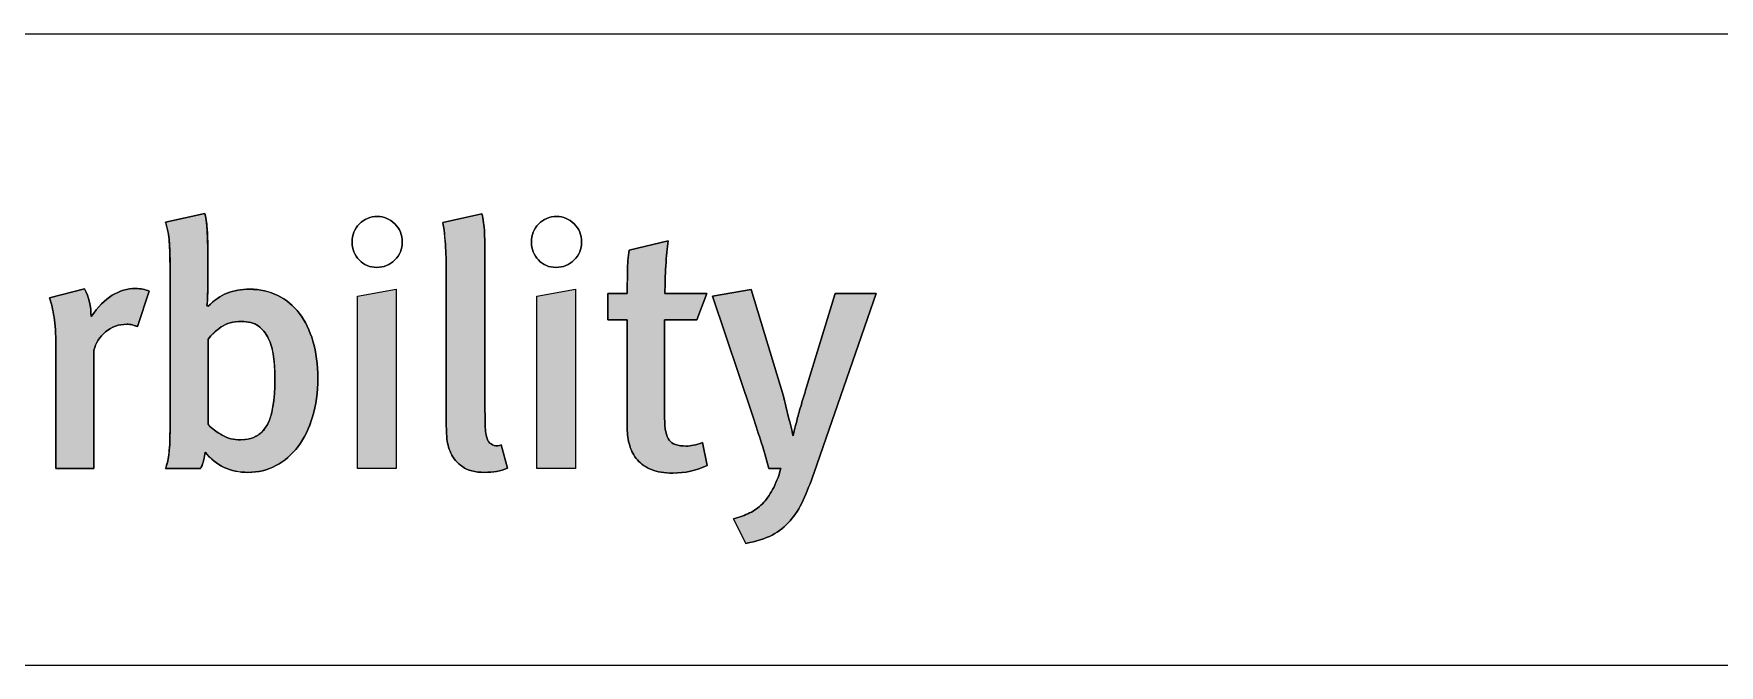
# Model space of a CAD drawing. Header units: inches. Extents: x 985 to 1826, y 0 to 594.
# Drawn here: x 1745.7 to 1786.05, y 68.03 to 83.14 of the extents above; entities that cross this region are included whole.
import ezdxf

# ---------------------------------------------------------------- set-up
doc = ezdxf.new("R2010")
doc.units = ezdxf.units.IN
doc.header["$MEASUREMENT"] = 0
for name, color, linetype in [('BG 0 -1', 7, 'Continuous'), ('BG _U+B808_U+C774_U+C5B4 1', 7, 'Continuous'), ('BG Default', 7, 'Continuous')]:
    doc.layers.add(name, color=color, linetype=linetype)

msp = doc.modelspace()

# ---------------------------------------------------------------- hatches: boundary and pattern name
at = {"layer": 'BG 0 -1', "linetype": 'ByBlock', "true_color": 0x005bac}
h = msp.add_hatch(color=154, dxfattribs=at)
edge = h.paths.add_edge_path()
edge.add_spline(control_points=[(1757.044, 72.746), (1756.878, 72.68), (1756.696, 72.647), (1756.497, 72.647), (1756.265, 72.647), (1756.087, 72.692), (1755.963, 72.784), (1755.839, 72.875), (1755.747, 72.982), (1755.689, 73.106), (1755.631, 73.231), (1755.598, 73.361), (1755.59, 73.496), (1755.582, 73.631), (1755.578, 73.743), (1755.578, 73.832), (1755.578, 73.832), (1755.578, 77.402), (1755.578, 77.402), (1755.578, 77.546), (1755.576, 77.674), (1755.573, 77.788), (1755.571, 77.901), (1755.565, 78.004), (1755.557, 78.098), (1755.549, 78.192), (1755.54, 78.282), (1755.532, 78.367), (1755.524, 78.453), (1755.511, 78.54), (1755.495, 78.629), (1755.495, 78.629), (1756.431, 78.836), (1756.431, 78.836), (1756.464, 78.708), (1756.485, 78.554), (1756.493, 78.372), (1756.501, 78.189), (1756.505, 77.96), (1756.505, 77.684), (1756.505, 77.684), (1756.505, 74.13), (1756.505, 74.13), (1756.505, 73.986), (1756.507, 73.872), (1756.51, 73.786), (1756.512, 73.7), (1756.518, 73.631), (1756.526, 73.579), (1756.535, 73.526), (1756.544, 73.485), (1756.555, 73.454), (1756.566, 73.424), (1756.58, 73.398), (1756.597, 73.376), (1756.624, 73.337), (1756.667, 73.31), (1756.725, 73.293), (1756.783, 73.276), (1756.839, 73.282), (1756.895, 73.31), (1756.895, 73.31), (1757.044, 72.746), (1757.044, 72.746)], knot_values=[0, 0, 0, 0, 1, 1, 1, 2, 2, 2, 3, 3, 3, 4, 4, 4, 5, 5, 5, 6, 6, 6, 7, 7, 7, 8, 8, 8, 9, 9, 9, 10, 10, 10, 11, 11, 11, 12, 12, 12, 13, 13, 13, 14, 14, 14, 15, 15, 15, 16, 16, 16, 17, 17, 17, 18, 18, 18, 19, 19, 19, 20, 20, 20, 21, 21, 21, 21], degree=3, periodic=0)
h = msp.add_hatch(color=154, dxfattribs=at)
edge = h.paths.add_edge_path()
edge.add_spline(control_points=[(1761.824, 72.813), (1761.559, 72.691), (1761.286, 72.63), (1761.004, 72.63), (1760.8, 72.63), (1760.628, 72.658), (1760.49, 72.713), (1760.352, 72.768), (1760.24, 72.846), (1760.155, 72.945), (1760.069, 73.044), (1760.007, 73.159), (1759.968, 73.289), (1759.93, 73.419), (1759.91, 73.558), (1759.91, 73.707), (1759.91, 73.707), (1759.91, 76.3), (1759.91, 76.3), (1759.91, 76.3), (1759.446, 76.3), (1759.446, 76.3), (1759.446, 76.3), (1759.446, 76.93), (1759.446, 76.93), (1759.446, 76.93), (1759.91, 76.93), (1759.91, 76.93), (1759.91, 77.107), (1759.912, 77.283), (1759.915, 77.46), (1759.917, 77.637), (1759.93, 77.805), (1759.952, 77.966), (1759.952, 77.966), (1760.888, 78.189), (1760.888, 78.189), (1760.866, 78.018), (1760.848, 77.818), (1760.834, 77.588), (1760.82, 77.359), (1760.813, 77.14), (1760.813, 76.93), (1760.813, 76.93), (1761.816, 76.93), (1761.816, 76.93), (1761.816, 76.93), (1761.576, 76.3), (1761.576, 76.3), (1761.576, 76.3), (1760.805, 76.3), (1760.805, 76.3), (1760.805, 76.3), (1760.805, 73.947), (1760.805, 73.947), (1760.805, 73.688), (1760.841, 73.511), (1760.913, 73.417), (1760.985, 73.323), (1761.12, 73.276), (1761.319, 73.276), (1761.429, 73.276), (1761.559, 73.304), (1761.708, 73.359), (1761.708, 73.359), (1761.824, 72.813), (1761.824, 72.813)], knot_values=[0, 0, 0, 0, 1, 1, 1, 2, 2, 2, 3, 3, 3, 4, 4, 4, 5, 5, 5, 6, 6, 6, 7, 7, 7, 8, 8, 8, 9, 9, 9, 10, 10, 10, 11, 11, 11, 12, 12, 12, 13, 13, 13, 14, 14, 14, 15, 15, 15, 16, 16, 16, 17, 17, 17, 18, 18, 18, 19, 19, 19, 20, 20, 20, 21, 21, 21, 22, 22, 22, 22], degree=3, periodic=0)
h = msp.add_hatch(color=154, dxfattribs=at)
edge = h.paths.add_edge_path()
edge.add_spline(control_points=[(1748.187, 76.135), (1748.143, 76.151), (1748.102, 76.165), (1748.063, 76.176), (1748.024, 76.187), (1747.98, 76.192), (1747.931, 76.192), (1747.738, 76.192), (1747.569, 76.132), (1747.425, 76.01), (1747.282, 75.889), (1747.188, 75.742), (1747.144, 75.571), (1747.144, 75.571), (1747.144, 72.738), (1747.144, 72.738), (1747.144, 72.738), (1746.232, 72.738), (1746.232, 72.738), (1746.232, 72.738), (1746.232, 75.695), (1746.232, 75.695), (1746.232, 75.961), (1746.219, 76.183), (1746.191, 76.362), (1746.163, 76.542), (1746.127, 76.695), (1746.083, 76.822), (1746.083, 76.822), (1746.92, 77.038), (1746.92, 77.038), (1747.025, 76.839), (1747.077, 76.618), (1747.077, 76.375), (1747.243, 76.607), (1747.412, 76.777), (1747.583, 76.884), (1747.754, 76.992), (1747.942, 77.046), (1748.146, 77.046), (1748.268, 77.046), (1748.375, 77.024), (1748.469, 76.98), (1748.469, 76.98), (1748.187, 76.135), (1748.187, 76.135)], knot_values=[0, 0, 0, 0, 1, 1, 1, 2, 2, 2, 3, 3, 3, 4, 4, 4, 5, 5, 5, 6, 6, 6, 7, 7, 7, 8, 8, 8, 9, 9, 9, 10, 10, 10, 11, 11, 11, 12, 12, 12, 13, 13, 13, 14, 14, 14, 15, 15, 15, 15], degree=3, periodic=0)
for points in [[(1753.457, 72.738), (1753.457, 76.864), (1754.376, 77.029), (1754.376, 72.738)], [(1757.748, 72.738), (1757.748, 76.864), (1758.668, 77.029), (1758.668, 72.738)]]:
    msp.add_hatch(color=154, dxfattribs=at).paths.add_polyline_path(points)
h = msp.add_hatch(color=154, dxfattribs=at)
edge = h.paths.add_edge_path()
edge.add_spline(control_points=[(1764.384, 72.647), (1764.296, 72.393), (1764.207, 72.17), (1764.119, 71.98), (1764.03, 71.789), (1763.927, 71.625), (1763.808, 71.487), (1763.689, 71.349), (1763.546, 71.236), (1763.378, 71.147), (1763.209, 71.059), (1763.001, 70.992), (1762.752, 70.948), (1762.752, 70.948), (1762.454, 71.536), (1762.454, 71.536), (1762.597, 71.575), (1762.726, 71.622), (1762.839, 71.677), (1762.952, 71.733), (1763.054, 71.806), (1763.145, 71.897), (1763.237, 71.988), (1763.318, 72.101), (1763.39, 72.236), (1763.462, 72.372), (1763.528, 72.539), (1763.589, 72.738), (1763.589, 72.738), (1763.299, 72.738), (1763.299, 72.738), (1763.238, 72.975), (1763.172, 73.205), (1763.1, 73.425), (1763.028, 73.646), (1762.962, 73.851), (1762.901, 74.039), (1762.901, 74.039), (1761.948, 76.864), (1761.948, 76.864), (1761.948, 76.864), (1762.876, 77.021), (1762.876, 77.021), (1762.876, 77.021), (1763.647, 74.469), (1763.647, 74.469), (1763.663, 74.409), (1763.682, 74.329), (1763.705, 74.229), (1763.705, 74.229), (1763.779, 73.931), (1763.779, 73.931), (1763.807, 73.832), (1763.829, 73.743), (1763.846, 73.666), (1763.862, 73.588), (1763.873, 73.541), (1763.879, 73.525), (1763.879, 73.53), (1763.888, 73.57), (1763.908, 73.645), (1763.927, 73.72), (1763.95, 73.811), (1763.978, 73.918), (1764.006, 74.026), (1764.039, 74.145), (1764.078, 74.275), (1764.116, 74.404), (1764.155, 74.533), (1764.194, 74.66), (1764.194, 74.66), (1764.89, 76.93), (1764.89, 76.93), (1764.89, 76.93), (1765.867, 76.93), (1765.867, 76.93), (1765.867, 76.93), (1764.384, 72.647), (1764.384, 72.647)], knot_values=[0, 0, 0, 0, 1, 1, 1, 2, 2, 2, 3, 3, 3, 4, 4, 4, 5, 5, 5, 6, 6, 6, 7, 7, 7, 8, 8, 8, 9, 9, 9, 10, 10, 10, 11, 11, 11, 12, 12, 12, 13, 13, 13, 14, 14, 14, 15, 15, 15, 16, 16, 16, 17, 17, 17, 18, 18, 18, 19, 19, 19, 20, 20, 20, 21, 21, 21, 22, 22, 22, 23, 23, 23, 24, 24, 24, 25, 25, 25, 26, 26, 26, 26], degree=3, periodic=0)
at = {"layer": 'BG Default', "linetype": 'ByBlock', "true_color": 0x4482f4}
h = msp.add_hatch(color=163, dxfattribs=at)
h.paths.add_polyline_path([(1748.966, 77.626), (1748.966, 73.674), (1748.964, 73.476), (1748.958, 73.314), (1748.949, 73.179), (1748.937, 73.065), (1748.923, 72.969), (1748.904, 72.887), (1748.883, 72.812), (1748.859, 72.738), (1749.695, 72.738), (1749.715, 72.775), (1749.732, 72.812), (1749.746, 72.85), (1749.758, 72.887), (1749.781, 72.984), (1749.811, 73.127), (1749.861, 73.069), (1749.913, 73.015), (1749.966, 72.964), (1750.021, 72.917), (1750.078, 72.874), (1750.137, 72.835), (1750.198, 72.799), (1750.261, 72.767), (1750.325, 72.739), (1750.392, 72.714), (1750.46, 72.694), (1750.531, 72.677), (1750.603, 72.664), (1750.677, 72.654), (1750.753, 72.649), (1750.831, 72.647), (1750.921, 72.649), (1751.009, 72.657), (1751.096, 72.669), (1751.181, 72.687), (1751.264, 72.71), (1751.345, 72.738), (1751.424, 72.77), (1751.502, 72.808), (1751.577, 72.851), (1751.65, 72.898), (1751.72, 72.949), (1751.787, 73.004), (1751.852, 73.064), (1751.915, 73.127), (1751.975, 73.196), (1752.032, 73.268), (1752.086, 73.344), (1752.137, 73.424), (1752.186, 73.508), (1752.231, 73.595), (1752.273, 73.686), (1752.311, 73.781), (1752.347, 73.879), (1752.38, 73.98), (1752.409, 74.085), (1752.434, 74.193), (1752.455, 74.304), (1752.473, 74.418), (1752.487, 74.534), (1752.496, 74.653), (1752.502, 74.775), (1752.504, 74.9), (1752.502, 75.021), (1752.497, 75.139), (1752.488, 75.253), (1752.475, 75.365), (1752.459, 75.474), (1752.439, 75.58), (1752.415, 75.683), (1752.388, 75.783), (1752.358, 75.879), (1752.324, 75.972), (1752.288, 76.061), (1752.248, 76.147), (1752.206, 76.229), (1752.16, 76.308), (1752.112, 76.382), (1752.061, 76.454), (1752.007, 76.521), (1751.949, 76.584), (1751.889, 76.644), (1751.827, 76.699), (1751.761, 76.75), (1751.693, 76.798), (1751.621, 76.841), (1751.547, 76.88), (1751.47, 76.915), (1751.392, 76.945), (1751.31, 76.971), (1751.227, 76.992), (1751.142, 77.008), (1751.054, 77.02), (1750.964, 77.027), (1750.872, 77.029), (1750.798, 77.028), (1750.726, 77.023), (1750.656, 77.016), (1750.588, 77.006), (1750.522, 76.992), (1750.457, 76.976), (1750.394, 76.957), (1750.333, 76.934), (1750.274, 76.908), (1750.215, 76.879), (1750.157, 76.846), (1750.099, 76.809), (1750.043, 76.768), (1749.987, 76.724), (1749.932, 76.675), (1749.878, 76.623), (1749.845, 76.632), (1749.849, 76.645), (1749.853, 76.669), (1749.861, 76.748), (1749.867, 76.868), (1749.869, 77.029), (1749.869, 78.007), (1749.866, 78.239), (1749.857, 78.438), (1749.849, 78.531), (1749.837, 78.63), (1749.822, 78.735), (1749.803, 78.844), (1748.859, 78.637), (1748.885, 78.546), (1748.908, 78.447), (1748.927, 78.341), (1748.942, 78.226), (1748.952, 78.1), (1748.96, 77.958)])
h.paths.add_polyline_path([(1749.878, 75.836), (1749.91, 75.875), (1749.944, 75.913), (1750.019, 75.988), (1750.101, 76.058), (1750.192, 76.126), (1750.242, 76.157), (1750.294, 76.184), (1750.349, 76.207), (1750.408, 76.226), (1750.47, 76.24), (1750.534, 76.251), (1750.602, 76.257), (1750.673, 76.259), (1750.734, 76.257), (1750.791, 76.252), (1750.846, 76.244), (1750.898, 76.232), (1750.947, 76.217), (1750.992, 76.198), (1751.035, 76.176), (1751.075, 76.151), (1751.112, 76.123), (1751.148, 76.092), (1751.181, 76.059), (1751.213, 76.024), (1751.242, 75.986), (1751.27, 75.945), (1751.296, 75.902), (1751.319, 75.857), (1751.341, 75.809), (1751.361, 75.76), (1751.379, 75.709), (1751.396, 75.655), (1751.411, 75.6), (1751.423, 75.543), (1751.434, 75.483), (1751.444, 75.422), (1751.458, 75.296), (1751.468, 75.165), (1751.475, 75.031), (1751.477, 74.892), (1751.474, 74.702), (1751.465, 74.526), (1751.449, 74.364), (1751.428, 74.217), (1751.415, 74.148), (1751.401, 74.083), (1751.385, 74.021), (1751.367, 73.963), (1751.348, 73.908), (1751.328, 73.857), (1751.306, 73.809), (1751.282, 73.765), (1751.257, 73.724), (1751.23, 73.685), (1751.201, 73.65), (1751.17, 73.617), (1751.137, 73.586), (1751.103, 73.558), (1751.066, 73.533), (1751.028, 73.51), (1750.988, 73.49), (1750.946, 73.473), (1750.903, 73.459), (1750.857, 73.447), (1750.81, 73.437), (1750.76, 73.431), (1750.709, 73.427), (1750.657, 73.425), (1750.595, 73.427), (1750.536, 73.432), (1750.478, 73.441), (1750.421, 73.453), (1750.367, 73.469), (1750.314, 73.488), (1750.263, 73.511), (1750.213, 73.537), (1750.119, 73.595), (1750.032, 73.656), (1749.951, 73.721), (1749.878, 73.79)], flags=16)
at = {"layer": 'BG Default', "linetype": 'ByBlock', "true_color": 0x266df2}
h = msp.add_hatch(color=150, dxfattribs=at)
h.paths.add_polyline_path([(1749.878, 76.623), (1749.845, 76.632), (1749.849, 76.645), (1749.853, 76.669), (1749.861, 76.748), (1749.867, 76.868), (1749.869, 77.029), (1749.869, 78.007), (1749.866, 78.239), (1749.857, 78.438), (1749.849, 78.531), (1749.837, 78.63), (1749.822, 78.735), (1749.803, 78.844), (1748.859, 78.637), (1748.885, 78.546), (1748.908, 78.447), (1748.927, 78.341), (1748.942, 78.226), (1748.952, 78.1), (1748.96, 77.958), (1748.965, 77.8), (1748.966, 77.626), (1748.966, 73.674), (1748.964, 73.476), (1748.958, 73.314), (1748.949, 73.179), (1748.937, 73.065), (1748.923, 72.969), (1748.904, 72.887), (1748.883, 72.812), (1748.859, 72.738), (1749.695, 72.738), (1749.715, 72.775), (1749.732, 72.812), (1749.746, 72.85), (1749.758, 72.887), (1749.781, 72.984), (1749.811, 73.127), (1749.861, 73.069), (1749.913, 73.015), (1749.966, 72.964), (1750.021, 72.917), (1750.078, 72.874), (1750.137, 72.835), (1750.198, 72.799), (1750.261, 72.767), (1750.325, 72.739), (1750.392, 72.714), (1750.46, 72.694), (1750.531, 72.677), (1750.603, 72.664), (1750.677, 72.654), (1750.753, 72.649), (1750.831, 72.647), (1750.921, 72.649), (1751.009, 72.657), (1751.096, 72.669), (1751.181, 72.687), (1751.264, 72.71), (1751.345, 72.738), (1751.424, 72.77), (1751.502, 72.808), (1751.577, 72.851), (1751.65, 72.898), (1751.72, 72.949), (1751.787, 73.004), (1751.852, 73.064), (1751.915, 73.127), (1751.975, 73.196), (1752.032, 73.268), (1752.086, 73.344), (1752.137, 73.424), (1752.186, 73.508), (1752.231, 73.595), (1752.273, 73.686), (1752.311, 73.781), (1752.347, 73.879), (1752.38, 73.98), (1752.409, 74.085), (1752.434, 74.193), (1752.455, 74.304), (1752.473, 74.418), (1752.487, 74.534), (1752.496, 74.653), (1752.502, 74.775), (1752.504, 74.9), (1752.502, 75.021), (1752.497, 75.139), (1752.488, 75.253), (1752.475, 75.365), (1752.459, 75.474), (1752.439, 75.58), (1752.415, 75.683), (1752.388, 75.783), (1752.358, 75.879), (1752.324, 75.972), (1752.288, 76.061), (1752.248, 76.147), (1752.206, 76.229), (1752.16, 76.308), (1752.112, 76.382), (1752.061, 76.454), (1752.007, 76.521), (1751.949, 76.584), (1751.889, 76.644), (1751.827, 76.699), (1751.761, 76.75), (1751.693, 76.798), (1751.621, 76.841), (1751.547, 76.88), (1751.47, 76.915), (1751.392, 76.945), (1751.31, 76.971), (1751.227, 76.992), (1751.142, 77.008), (1751.054, 77.02), (1750.964, 77.027), (1750.872, 77.029), (1750.798, 77.028), (1750.726, 77.023), (1750.656, 77.016), (1750.588, 77.006), (1750.522, 76.992), (1750.457, 76.976), (1750.394, 76.957), (1750.333, 76.934), (1750.274, 76.908), (1750.215, 76.879), (1750.157, 76.846), (1750.099, 76.809), (1750.043, 76.768), (1749.987, 76.724)])
h.paths.add_polyline_path([(1749.878, 75.836), (1749.91, 75.875), (1749.944, 75.913), (1750.019, 75.988), (1750.101, 76.058), (1750.192, 76.126), (1750.242, 76.157), (1750.294, 76.184), (1750.349, 76.207), (1750.408, 76.226), (1750.47, 76.24), (1750.534, 76.251), (1750.602, 76.257), (1750.673, 76.259), (1750.734, 76.257), (1750.791, 76.252), (1750.846, 76.244), (1750.898, 76.232), (1750.947, 76.217), (1750.992, 76.198), (1751.035, 76.176), (1751.075, 76.151), (1751.112, 76.123), (1751.148, 76.092), (1751.181, 76.059), (1751.213, 76.024), (1751.242, 75.986), (1751.27, 75.945), (1751.296, 75.902), (1751.319, 75.857), (1751.341, 75.809), (1751.361, 75.76), (1751.379, 75.709), (1751.396, 75.655), (1751.411, 75.6), (1751.423, 75.543), (1751.434, 75.483), (1751.444, 75.422), (1751.458, 75.296), (1751.468, 75.165), (1751.475, 75.031), (1751.477, 74.892), (1751.474, 74.702), (1751.465, 74.526), (1751.449, 74.364), (1751.428, 74.217), (1751.415, 74.148), (1751.401, 74.083), (1751.385, 74.021), (1751.367, 73.963), (1751.348, 73.908), (1751.328, 73.857), (1751.306, 73.809), (1751.282, 73.765), (1751.257, 73.724), (1751.23, 73.685), (1751.201, 73.65), (1751.17, 73.617), (1751.137, 73.586), (1751.103, 73.558), (1751.066, 73.533), (1751.028, 73.51), (1750.988, 73.49), (1750.946, 73.473), (1750.903, 73.459), (1750.857, 73.447), (1750.81, 73.437), (1750.76, 73.431), (1750.709, 73.427), (1750.657, 73.425), (1750.595, 73.427), (1750.536, 73.432), (1750.478, 73.441), (1750.421, 73.453), (1750.367, 73.469), (1750.314, 73.488), (1750.263, 73.511), (1750.213, 73.537), (1750.119, 73.595), (1750.032, 73.656), (1749.951, 73.721), (1749.878, 73.79)], flags=16)

# ---------------------------------------------------------------- linework, layer by layer
at = {"layer": 'BG 0 -1', "color": 7, "linetype": 'Continuous', "lineweight": 9}
for p, q in [((1651.752, 83.143), (1801.02, 83.143)), ((1651.752, 68.031), (1801.02, 68.031))]:
    msp.add_line(p, q, dxfattribs=at)
at = {"layer": 'BG 0 -1', "color": 7, "linetype": 'Continuous', "lineweight": 0}
for points in [[(1753.457, 72.738), (1753.457, 76.864), (1754.376, 77.029), (1754.376, 72.738)], [(1757.748, 72.738), (1757.748, 76.864), (1758.668, 77.029), (1758.668, 72.738)]]:
    msp.add_lwpolyline(points, close=True, dxfattribs=at)
for points, knots in [([(1754.525, 78.156), (1754.525, 77.99), (1754.466, 77.848), (1754.347, 77.729), (1754.228, 77.61), (1754.083, 77.551), (1753.913, 77.551), (1753.747, 77.551), (1753.607, 77.61), (1753.494, 77.729), (1753.381, 77.848), (1753.324, 77.99), (1753.324, 78.156), (1753.324, 78.327), (1753.382, 78.472), (1753.498, 78.591), (1753.614, 78.71), (1753.758, 78.769), (1753.929, 78.769), (1754.089, 78.769), (1754.228, 78.711), (1754.347, 78.595), (1754.466, 78.479), (1754.525, 78.333), (1754.525, 78.156)], [0, 0, 0, 0, 1, 1, 1, 2, 2, 2, 3, 3, 3, 4, 4, 4, 5, 5, 5, 6, 6, 6, 7, 7, 7, 8, 8, 8, 8]), ([(1757.044, 72.746), (1756.878, 72.68), (1756.696, 72.647), (1756.497, 72.647), (1756.265, 72.647), (1756.087, 72.692), (1755.963, 72.784), (1755.839, 72.875), (1755.747, 72.982), (1755.689, 73.106), (1755.631, 73.231), (1755.598, 73.361), (1755.59, 73.496), (1755.582, 73.631), (1755.578, 73.743), (1755.578, 73.832), (1755.578, 73.832), (1755.578, 77.402), (1755.578, 77.402), (1755.578, 77.546), (1755.576, 77.674), (1755.573, 77.788), (1755.571, 77.901), (1755.565, 78.004), (1755.557, 78.098), (1755.549, 78.192), (1755.54, 78.282), (1755.532, 78.367), (1755.524, 78.453), (1755.511, 78.54), (1755.495, 78.629), (1755.495, 78.629), (1756.431, 78.836), (1756.431, 78.836), (1756.464, 78.708), (1756.485, 78.554), (1756.493, 78.372), (1756.501, 78.189), (1756.505, 77.96), (1756.505, 77.684), (1756.505, 77.684), (1756.505, 74.13), (1756.505, 74.13), (1756.505, 73.986), (1756.507, 73.872), (1756.51, 73.786), (1756.512, 73.7), (1756.518, 73.631), (1756.526, 73.579), (1756.535, 73.526), (1756.544, 73.485), (1756.555, 73.454), (1756.566, 73.424), (1756.58, 73.398), (1756.597, 73.376), (1756.624, 73.337), (1756.667, 73.31), (1756.725, 73.293), (1756.783, 73.276), (1756.839, 73.282), (1756.895, 73.31), (1756.895, 73.31), (1757.044, 72.746), (1757.044, 72.746)], [0, 0, 0, 0, 1, 1, 1, 2, 2, 2, 3, 3, 3, 4, 4, 4, 5, 5, 5, 6, 6, 6, 7, 7, 7, 8, 8, 8, 9, 9, 9, 10, 10, 10, 11, 11, 11, 12, 12, 12, 13, 13, 13, 14, 14, 14, 15, 15, 15, 16, 16, 16, 17, 17, 17, 18, 18, 18, 19, 19, 19, 20, 20, 20, 21, 21, 21, 21]), ([(1758.817, 78.156), (1758.817, 77.99), (1758.758, 77.848), (1758.639, 77.729), (1758.52, 77.61), (1758.375, 77.551), (1758.204, 77.551), (1758.038, 77.551), (1757.899, 77.61), (1757.785, 77.729), (1757.672, 77.848), (1757.616, 77.99), (1757.616, 78.156), (1757.616, 78.327), (1757.674, 78.472), (1757.79, 78.591), (1757.906, 78.71), (1758.049, 78.769), (1758.221, 78.769), (1758.381, 78.769), (1758.52, 78.711), (1758.639, 78.595), (1758.758, 78.479), (1758.817, 78.333), (1758.817, 78.156)], [0, 0, 0, 0, 1, 1, 1, 2, 2, 2, 3, 3, 3, 4, 4, 4, 5, 5, 5, 6, 6, 6, 7, 7, 7, 8, 8, 8, 8]), ([(1761.824, 72.813), (1761.559, 72.691), (1761.286, 72.63), (1761.004, 72.63), (1760.8, 72.63), (1760.628, 72.658), (1760.49, 72.713), (1760.352, 72.768), (1760.24, 72.846), (1760.155, 72.945), (1760.069, 73.044), (1760.007, 73.159), (1759.968, 73.289), (1759.93, 73.419), (1759.91, 73.558), (1759.91, 73.707), (1759.91, 73.707), (1759.91, 76.3), (1759.91, 76.3), (1759.91, 76.3), (1759.446, 76.3), (1759.446, 76.3), (1759.446, 76.3), (1759.446, 76.93), (1759.446, 76.93), (1759.446, 76.93), (1759.91, 76.93), (1759.91, 76.93), (1759.91, 77.107), (1759.912, 77.283), (1759.915, 77.46), (1759.917, 77.637), (1759.93, 77.805), (1759.952, 77.966), (1759.952, 77.966), (1760.888, 78.189), (1760.888, 78.189), (1760.866, 78.018), (1760.848, 77.818), (1760.834, 77.588), (1760.82, 77.359), (1760.813, 77.14), (1760.813, 76.93), (1760.813, 76.93), (1761.816, 76.93), (1761.816, 76.93), (1761.816, 76.93), (1761.576, 76.3), (1761.576, 76.3), (1761.576, 76.3), (1760.805, 76.3), (1760.805, 76.3), (1760.805, 76.3), (1760.805, 73.947), (1760.805, 73.947), (1760.805, 73.688), (1760.841, 73.511), (1760.913, 73.417), (1760.985, 73.323), (1761.12, 73.276), (1761.319, 73.276), (1761.429, 73.276), (1761.559, 73.304), (1761.708, 73.359), (1761.708, 73.359), (1761.824, 72.813), (1761.824, 72.813)], [0, 0, 0, 0, 1, 1, 1, 2, 2, 2, 3, 3, 3, 4, 4, 4, 5, 5, 5, 6, 6, 6, 7, 7, 7, 8, 8, 8, 9, 9, 9, 10, 10, 10, 11, 11, 11, 12, 12, 12, 13, 13, 13, 14, 14, 14, 15, 15, 15, 16, 16, 16, 17, 17, 17, 18, 18, 18, 19, 19, 19, 20, 20, 20, 21, 21, 21, 22, 22, 22, 22]), ([(1748.187, 76.135), (1748.143, 76.151), (1748.102, 76.165), (1748.063, 76.176), (1748.024, 76.187), (1747.98, 76.192), (1747.931, 76.192), (1747.738, 76.192), (1747.569, 76.132), (1747.425, 76.01), (1747.282, 75.889), (1747.188, 75.742), (1747.144, 75.571), (1747.144, 75.571), (1747.144, 72.738), (1747.144, 72.738), (1747.144, 72.738), (1746.232, 72.738), (1746.232, 72.738), (1746.232, 72.738), (1746.232, 75.695), (1746.232, 75.695), (1746.232, 75.961), (1746.219, 76.183), (1746.191, 76.362), (1746.163, 76.542), (1746.127, 76.695), (1746.083, 76.822), (1746.083, 76.822), (1746.92, 77.038), (1746.92, 77.038), (1747.025, 76.839), (1747.077, 76.618), (1747.077, 76.375), (1747.243, 76.607), (1747.412, 76.777), (1747.583, 76.884), (1747.754, 76.992), (1747.942, 77.046), (1748.146, 77.046), (1748.268, 77.046), (1748.375, 77.024), (1748.469, 76.98), (1748.469, 76.98), (1748.187, 76.135), (1748.187, 76.135)], [0, 0, 0, 0, 1, 1, 1, 2, 2, 2, 3, 3, 3, 4, 4, 4, 5, 5, 5, 6, 6, 6, 7, 7, 7, 8, 8, 8, 9, 9, 9, 10, 10, 10, 11, 11, 11, 12, 12, 12, 13, 13, 13, 14, 14, 14, 15, 15, 15, 15]), ([(1764.384, 72.647), (1764.296, 72.393), (1764.207, 72.17), (1764.119, 71.98), (1764.03, 71.789), (1763.927, 71.625), (1763.808, 71.487), (1763.689, 71.349), (1763.546, 71.236), (1763.378, 71.147), (1763.209, 71.059), (1763.001, 70.992), (1762.752, 70.948), (1762.752, 70.948), (1762.454, 71.536), (1762.454, 71.536), (1762.597, 71.575), (1762.726, 71.622), (1762.839, 71.677), (1762.952, 71.733), (1763.054, 71.806), (1763.145, 71.897), (1763.237, 71.988), (1763.318, 72.101), (1763.39, 72.236), (1763.462, 72.372), (1763.528, 72.539), (1763.589, 72.738), (1763.589, 72.738), (1763.299, 72.738), (1763.299, 72.738), (1763.238, 72.975), (1763.172, 73.205), (1763.1, 73.425), (1763.028, 73.646), (1762.962, 73.851), (1762.901, 74.039), (1762.901, 74.039), (1761.948, 76.864), (1761.948, 76.864), (1761.948, 76.864), (1762.876, 77.021), (1762.876, 77.021), (1762.876, 77.021), (1763.647, 74.469), (1763.647, 74.469), (1763.663, 74.409), (1763.682, 74.329), (1763.705, 74.229), (1763.705, 74.229), (1763.779, 73.931), (1763.779, 73.931), (1763.807, 73.832), (1763.829, 73.743), (1763.846, 73.666), (1763.862, 73.588), (1763.873, 73.541), (1763.879, 73.525), (1763.879, 73.53), (1763.888, 73.57), (1763.908, 73.645), (1763.927, 73.72), (1763.95, 73.811), (1763.978, 73.918), (1764.006, 74.026), (1764.039, 74.145), (1764.078, 74.275), (1764.116, 74.404), (1764.155, 74.533), (1764.194, 74.66), (1764.194, 74.66), (1764.89, 76.93), (1764.89, 76.93), (1764.89, 76.93), (1765.867, 76.93), (1765.867, 76.93), (1765.867, 76.93), (1764.384, 72.647), (1764.384, 72.647)], [0, 0, 0, 0, 1, 1, 1, 2, 2, 2, 3, 3, 3, 4, 4, 4, 5, 5, 5, 6, 6, 6, 7, 7, 7, 8, 8, 8, 9, 9, 9, 10, 10, 10, 11, 11, 11, 12, 12, 12, 13, 13, 13, 14, 14, 14, 15, 15, 15, 16, 16, 16, 17, 17, 17, 18, 18, 18, 19, 19, 19, 20, 20, 20, 21, 21, 21, 22, 22, 22, 23, 23, 23, 24, 24, 24, 25, 25, 25, 26, 26, 26, 26])]:
    msp.add_open_spline(points, degree=3, knots=knots, dxfattribs=at)
at = {"layer": 'BG _U+B808_U+C774_U+C5B4 1', "color": 7, "linetype": 'Continuous', "lineweight": 25}
for p, q in [((1748.859, 78.637), (1749.803, 78.844)), ((1755.495, 78.629), (1756.431, 78.836)), ((1755.557, 78.098), (1755.532, 78.367)), ((1749.869, 78.007), (1749.869, 77.029)), ((1759.952, 77.966), (1760.888, 78.189)), ((1748.966, 73.674), (1748.966, 77.626)), ((1755.578, 77.402), (1755.573, 77.788)), ((1756.505, 77.684), (1756.505, 74.13)), ((1755.578, 73.832), (1755.578, 77.402)), ((1759.91, 76.93), (1759.915, 77.46)), ((1746.083, 76.822), (1746.92, 77.038)), ((1748.469, 76.98), (1748.187, 76.135)), ((1753.457, 76.864), (1754.376, 77.029)), ((1753.457, 72.738), (1753.457, 76.864)), ((1754.376, 77.029), (1754.376, 72.738)), ((1757.748, 76.864), (1758.668, 77.029)), ((1757.748, 72.738), (1757.748, 76.864)), ((1758.668, 77.029), (1758.668, 72.738)), ((1759.446, 76.3), (1759.446, 76.93)), ((1759.446, 76.93), (1759.91, 76.93)), ((1760.813, 76.93), (1761.816, 76.93)), ((1761.816, 76.93), (1761.576, 76.3)), ((1761.948, 76.864), (1762.876, 77.021)), ((1762.901, 74.039), (1761.948, 76.864)), ((1762.876, 77.021), (1763.647, 74.469)), ((1764.194, 74.66), (1764.89, 76.93)), ((1765.867, 76.93), (1764.384, 72.647)), ((1764.89, 76.93), (1765.867, 76.93)), ((1749.845, 76.632), (1749.878, 76.623)), ((1759.91, 76.3), (1759.446, 76.3)), ((1759.91, 73.707), (1759.91, 76.3)), ((1761.576, 76.3), (1760.805, 76.3)), ((1760.805, 76.3), (1760.805, 73.947)), ((1748.187, 76.135), (1748.063, 76.176)), ((1746.232, 72.738), (1746.232, 75.695)), ((1747.144, 75.571), (1747.144, 72.738)), ((1749.878, 75.836), (1749.878, 73.79)), ((1763.647, 74.469), (1763.705, 74.229)), ((1763.705, 74.229), (1763.779, 73.931)), ((1763.879, 73.525), (1763.908, 73.645)), ((1756.895, 73.31), (1757.044, 72.746)), ((1761.708, 73.359), (1761.824, 72.813)), ((1747.144, 72.738), (1746.232, 72.738)), ((1749.695, 72.738), (1748.859, 72.738)), ((1754.376, 72.738), (1753.457, 72.738)), ((1758.668, 72.738), (1757.748, 72.738)), ((1763.589, 72.738), (1763.299, 72.738)), ((1762.752, 70.948), (1762.454, 71.536))]:
    msp.add_line(p, q, dxfattribs=at)
for points in [[(1749.803, 78.844), (1749.831, 78.695), (1749.849, 78.559), (1749.857, 78.438)], [(1749.857, 78.438), (1749.865, 78.316), (1749.869, 78.173), (1749.869, 78.007)], [(1754.347, 78.595), (1754.466, 78.479), (1754.525, 78.333), (1754.525, 78.156)], [(1755.532, 78.367), (1755.524, 78.453), (1755.511, 78.54), (1755.495, 78.629)], [(1758.639, 78.595), (1758.758, 78.479), (1758.817, 78.333), (1758.817, 78.156)], [(1755.573, 77.788), (1755.571, 77.901), (1755.565, 78.004), (1755.557, 78.098)], [(1759.915, 77.46), (1759.917, 77.637), (1759.93, 77.805), (1759.952, 77.966)], [(1760.888, 78.189), (1760.866, 78.018), (1760.848, 77.818), (1760.834, 77.588)], [(1760.834, 77.588), (1760.82, 77.359), (1760.813, 77.14), (1760.813, 76.93)], [(1746.191, 76.362), (1746.163, 76.542), (1746.127, 76.695), (1746.083, 76.822)], [(1746.92, 77.038), (1747.025, 76.839), (1747.077, 76.618), (1747.077, 76.375)], [(1747.077, 76.375), (1747.243, 76.607), (1747.412, 76.777), (1747.583, 76.884)], [(1749.861, 76.748), (1749.856, 76.681), (1749.85, 76.643), (1749.845, 76.632)], [(1749.869, 77.029), (1749.869, 76.908), (1749.867, 76.814), (1749.861, 76.748)], [(1749.878, 76.623), (1750.021, 76.767), (1750.173, 76.87), (1750.333, 76.934)], [(1746.232, 75.695), (1746.232, 75.961), (1746.219, 76.183), (1746.191, 76.362)], [(1750.192, 76.126), (1750.065, 76.038), (1749.961, 75.941), (1749.878, 75.836)], [(1751.319, 75.857), (1751.258, 75.981), (1751.177, 76.079), (1751.075, 76.151)], [(1751.444, 75.422), (1751.421, 75.588), (1751.38, 75.733), (1751.319, 75.857)], [(1752.388, 75.783), (1752.465, 75.52), (1752.504, 75.226), (1752.504, 74.9)], [(1751.477, 74.892), (1751.477, 75.08), (1751.465, 75.256), (1751.444, 75.422)], [(1751.282, 73.765), (1751.412, 73.991), (1751.477, 74.367), (1751.477, 74.892)], [(1752.504, 74.9), (1752.504, 74.563), (1752.462, 74.257), (1752.38, 73.98)], [(1755.59, 73.496), (1755.582, 73.631), (1755.578, 73.743), (1755.578, 73.832)], [(1756.505, 74.13), (1756.505, 73.986), (1756.507, 73.872), (1756.51, 73.786)], [(1760.805, 73.947), (1760.805, 73.688), (1760.841, 73.511), (1760.913, 73.417)], [(1763.779, 73.931), (1763.807, 73.832), (1763.829, 73.743), (1763.846, 73.666)], [(1748.958, 73.314), (1748.964, 73.41), (1748.966, 73.53), (1748.966, 73.674)], [(1749.878, 73.79), (1749.972, 73.696), (1750.083, 73.612), (1750.213, 73.537)], [(1755.689, 73.106), (1755.631, 73.231), (1755.598, 73.361), (1755.59, 73.496)], [(1756.555, 73.454), (1756.566, 73.424), (1756.58, 73.398), (1756.597, 73.376)], [(1759.968, 73.289), (1759.93, 73.419), (1759.91, 73.558), (1759.91, 73.707)], [(1763.846, 73.666), (1763.862, 73.588), (1763.873, 73.541), (1763.879, 73.525)], [(1749.811, 73.127), (1749.789, 73.017), (1749.772, 72.937), (1749.758, 72.887)], [(1755.963, 72.784), (1755.839, 72.875), (1755.747, 72.982), (1755.689, 73.106)], [(1756.597, 73.376), (1756.624, 73.337), (1756.667, 73.31), (1756.725, 73.293)], [(1756.725, 73.293), (1756.783, 73.276), (1756.839, 73.282), (1756.895, 73.31)], [(1760.155, 72.945), (1760.069, 73.044), (1760.007, 73.159), (1759.968, 73.289)], [(1749.758, 72.887), (1749.744, 72.837), (1749.723, 72.788), (1749.695, 72.738)], [(1760.49, 72.713), (1760.352, 72.768), (1760.24, 72.846), (1760.155, 72.945)], [(1763.39, 72.236), (1763.462, 72.372), (1763.528, 72.539), (1763.589, 72.738)], [(1764.384, 72.647), (1764.296, 72.393), (1764.207, 72.17), (1764.119, 71.98)], [(1762.454, 71.536), (1762.597, 71.575), (1762.726, 71.622), (1762.839, 71.677)], [(1763.378, 71.147), (1763.209, 71.059), (1763.001, 70.992), (1762.752, 70.948)]]:
    msp.add_open_spline(points, degree=3, dxfattribs=at)
for points, knots in [([(1753.498, 78.591), (1753.614, 78.71), (1753.758, 78.769), (1753.929, 78.769), (1754.089, 78.769), (1754.228, 78.711), (1754.347, 78.595)], [5, 5, 5, 5, 6, 6, 6, 7, 7, 7, 7]), ([(1756.431, 78.836), (1756.464, 78.708), (1756.485, 78.554), (1756.493, 78.372), (1756.501, 78.189), (1756.505, 77.96), (1756.505, 77.684)], [11, 11, 11, 11, 12, 12, 12, 13, 13, 13, 13]), ([(1757.79, 78.591), (1757.906, 78.71), (1758.049, 78.769), (1758.221, 78.769), (1758.381, 78.769), (1758.52, 78.711), (1758.639, 78.595)], [5, 5, 5, 5, 6, 6, 6, 7, 7, 7, 7]), ([(1748.966, 77.626), (1748.966, 77.869), (1748.958, 78.069), (1748.942, 78.226), (1748.925, 78.384), (1748.897, 78.521), (1748.859, 78.637)], [13, 13, 13, 13, 14, 14, 14, 15, 15, 15, 15]), ([(1753.494, 77.729), (1753.381, 77.848), (1753.324, 77.99), (1753.324, 78.156), (1753.324, 78.327), (1753.382, 78.472), (1753.498, 78.591)], [3, 3, 3, 3, 4, 4, 4, 5, 5, 5, 5]), ([(1757.785, 77.729), (1757.672, 77.848), (1757.616, 77.99), (1757.616, 78.156), (1757.616, 78.327), (1757.674, 78.472), (1757.79, 78.591)], [3, 3, 3, 3, 4, 4, 4, 5, 5, 5, 5]), ([(1754.525, 78.156), (1754.525, 77.99), (1754.466, 77.848), (1754.347, 77.729), (1754.228, 77.61), (1754.083, 77.551), (1753.913, 77.551), (1753.747, 77.551), (1753.607, 77.61), (1753.494, 77.729)], [0, 0, 0, 0, 1, 1, 1, 2, 2, 2, 3, 3, 3, 3]), ([(1758.817, 78.156), (1758.817, 77.99), (1758.758, 77.848), (1758.639, 77.729), (1758.52, 77.61), (1758.375, 77.551), (1758.204, 77.551), (1758.038, 77.551), (1757.899, 77.61), (1757.785, 77.729)], [0, 0, 0, 0, 1, 1, 1, 2, 2, 2, 3, 3, 3, 3]), ([(1747.583, 76.884), (1747.754, 76.992), (1747.942, 77.046), (1748.146, 77.046), (1748.268, 77.046), (1748.375, 77.024), (1748.469, 76.98)], [12, 12, 12, 12, 13, 13, 13, 14, 14, 14, 14]), ([(1750.333, 76.934), (1750.494, 76.998), (1750.673, 77.029), (1750.872, 77.029), (1751.121, 77.029), (1751.346, 76.98), (1751.547, 76.88)], [23, 23, 23, 23, 24, 24, 24, 25, 25, 25, 25]), ([(1751.547, 76.88), (1751.749, 76.781), (1751.92, 76.639), (1752.061, 76.454), (1752.202, 76.269), (1752.311, 76.045), (1752.388, 75.783)], [25, 25, 25, 25, 26, 26, 26, 27, 27, 27, 27]), ([(1751.075, 76.151), (1750.973, 76.223), (1750.839, 76.259), (1750.673, 76.259), (1750.48, 76.259), (1750.32, 76.215), (1750.192, 76.126)], [3, 3, 3, 3, 4, 4, 4, 5, 5, 5, 5]), ([(1748.063, 76.176), (1748.024, 76.187), (1747.98, 76.192), (1747.931, 76.192), (1747.738, 76.192), (1747.569, 76.132), (1747.425, 76.01), (1747.282, 75.889), (1747.188, 75.742), (1747.144, 75.571)], [1, 1, 1, 1, 2, 2, 2, 3, 3, 3, 4, 4, 4, 4]), ([(1763.908, 73.645), (1763.927, 73.72), (1763.95, 73.811), (1763.978, 73.918), (1764.006, 74.026), (1764.039, 74.145), (1764.078, 74.275), (1764.116, 74.404), (1764.155, 74.533), (1764.194, 74.66)], [20, 20, 20, 20, 21, 21, 21, 22, 22, 22, 23, 23, 23, 23]), ([(1752.38, 73.98), (1752.297, 73.704), (1752.181, 73.467), (1752.032, 73.268), (1751.883, 73.069), (1751.706, 72.916), (1751.502, 72.808)], [1, 1, 1, 1, 2, 2, 2, 3, 3, 3, 3]), ([(1763.299, 72.738), (1763.238, 72.975), (1763.172, 73.205), (1763.1, 73.425), (1763.028, 73.646), (1762.962, 73.851), (1762.901, 74.039)], [10, 10, 10, 10, 11, 11, 11, 12, 12, 12, 12]), ([(1750.213, 73.537), (1750.343, 73.463), (1750.491, 73.425), (1750.657, 73.425), (1750.944, 73.425), (1751.152, 73.539), (1751.282, 73.765)], [8, 8, 8, 8, 9, 9, 9, 10, 10, 10, 10]), ([(1756.51, 73.786), (1756.512, 73.7), (1756.518, 73.631), (1756.526, 73.579), (1756.535, 73.526), (1756.544, 73.485), (1756.555, 73.454)], [15, 15, 15, 15, 16, 16, 16, 17, 17, 17, 17]), ([(1748.859, 72.738), (1748.875, 72.788), (1748.891, 72.837), (1748.904, 72.887), (1748.918, 72.937), (1748.929, 72.996), (1748.937, 73.065), (1748.946, 73.134), (1748.953, 73.217), (1748.958, 73.314)], [8, 8, 8, 8, 9, 9, 9, 10, 10, 10, 11, 11, 11, 11]), ([(1751.502, 72.808), (1751.297, 72.701), (1751.073, 72.647), (1750.831, 72.647), (1750.411, 72.647), (1750.071, 72.807), (1749.811, 73.127)], [3, 3, 3, 3, 4, 4, 4, 5, 5, 5, 5]), ([(1760.913, 73.417), (1760.985, 73.323), (1761.12, 73.276), (1761.319, 73.276), (1761.429, 73.276), (1761.559, 73.304), (1761.708, 73.359)], [19, 19, 19, 19, 20, 20, 20, 21, 21, 21, 21]), ([(1757.044, 72.746), (1756.878, 72.68), (1756.696, 72.647), (1756.497, 72.647), (1756.265, 72.647), (1756.087, 72.692), (1755.963, 72.784)], [0, 0, 0, 0, 1, 1, 1, 2, 2, 2, 2]), ([(1761.824, 72.813), (1761.559, 72.691), (1761.286, 72.63), (1761.004, 72.63), (1760.8, 72.63), (1760.628, 72.658), (1760.49, 72.713)], [0, 0, 0, 0, 1, 1, 1, 2, 2, 2, 2]), ([(1762.839, 71.677), (1762.952, 71.733), (1763.054, 71.806), (1763.145, 71.897), (1763.237, 71.988), (1763.318, 72.101), (1763.39, 72.236)], [6, 6, 6, 6, 7, 7, 7, 8, 8, 8, 8]), ([(1764.119, 71.98), (1764.03, 71.789), (1763.927, 71.625), (1763.808, 71.487), (1763.689, 71.349), (1763.546, 71.236), (1763.378, 71.147)], [1, 1, 1, 1, 2, 2, 2, 3, 3, 3, 3])]:
    msp.add_open_spline(points, degree=3, knots=knots, dxfattribs=at)
at = {"layer": 'BG Default', "color": 7, "linetype": 'Continuous', "lineweight": 0}
for points in [[(1748.966, 77.626), (1748.966, 73.674), (1748.964, 73.476), (1748.958, 73.314), (1748.949, 73.179), (1748.937, 73.065), (1748.923, 72.969), (1748.904, 72.887), (1748.883, 72.812), (1748.859, 72.738), (1749.695, 72.738), (1749.715, 72.775), (1749.732, 72.812), (1749.746, 72.85), (1749.758, 72.887), (1749.781, 72.984), (1749.811, 73.127), (1749.861, 73.069), (1749.913, 73.015), (1749.966, 72.964), (1750.021, 72.917), (1750.078, 72.874), (1750.137, 72.835), (1750.198, 72.799), (1750.261, 72.767), (1750.325, 72.739), (1750.392, 72.714), (1750.46, 72.694), (1750.531, 72.677), (1750.603, 72.664), (1750.677, 72.654), (1750.753, 72.649), (1750.831, 72.647), (1750.921, 72.649), (1751.009, 72.657), (1751.096, 72.669), (1751.181, 72.687), (1751.264, 72.71), (1751.345, 72.738), (1751.424, 72.77), (1751.502, 72.808), (1751.577, 72.851), (1751.65, 72.898), (1751.72, 72.949), (1751.787, 73.004), (1751.852, 73.064), (1751.915, 73.127), (1751.975, 73.196), (1752.032, 73.268), (1752.086, 73.344), (1752.137, 73.424), (1752.186, 73.508), (1752.231, 73.595), (1752.273, 73.686), (1752.311, 73.781), (1752.347, 73.879), (1752.38, 73.98), (1752.409, 74.085), (1752.434, 74.193), (1752.455, 74.304), (1752.473, 74.418), (1752.487, 74.534), (1752.496, 74.653), (1752.502, 74.775), (1752.504, 74.9), (1752.502, 75.021), (1752.497, 75.139), (1752.488, 75.253), (1752.475, 75.365), (1752.459, 75.474), (1752.439, 75.58), (1752.415, 75.683), (1752.388, 75.783), (1752.358, 75.879), (1752.324, 75.972), (1752.288, 76.061), (1752.248, 76.147), (1752.206, 76.229), (1752.16, 76.308), (1752.112, 76.382), (1752.061, 76.454), (1752.007, 76.521), (1751.949, 76.584), (1751.889, 76.644), (1751.827, 76.699), (1751.761, 76.75), (1751.693, 76.798), (1751.621, 76.841), (1751.547, 76.88), (1751.47, 76.915), (1751.392, 76.945), (1751.31, 76.971), (1751.227, 76.992), (1751.142, 77.008), (1751.054, 77.02), (1750.964, 77.027), (1750.872, 77.029), (1750.798, 77.028), (1750.726, 77.023), (1750.656, 77.016), (1750.588, 77.006), (1750.522, 76.992), (1750.457, 76.976), (1750.394, 76.957), (1750.333, 76.934), (1750.274, 76.908), (1750.215, 76.879), (1750.157, 76.846), (1750.099, 76.809), (1750.043, 76.768), (1749.987, 76.724), (1749.932, 76.675), (1749.878, 76.623), (1749.845, 76.632), (1749.849, 76.645), (1749.853, 76.669), (1749.861, 76.748), (1749.867, 76.868), (1749.869, 77.029), (1749.869, 78.007), (1749.866, 78.239), (1749.857, 78.438), (1749.849, 78.531), (1749.837, 78.63), (1749.822, 78.735), (1749.803, 78.844), (1748.859, 78.637), (1748.885, 78.546), (1748.908, 78.447), (1748.927, 78.341), (1748.942, 78.226), (1748.952, 78.1), (1748.96, 77.958)], [(1749.878, 76.623), (1749.845, 76.632), (1749.849, 76.645), (1749.853, 76.669), (1749.861, 76.748), (1749.867, 76.868), (1749.869, 77.029), (1749.869, 78.007), (1749.866, 78.239), (1749.857, 78.438), (1749.849, 78.531), (1749.837, 78.63), (1749.822, 78.735), (1749.803, 78.844), (1748.859, 78.637), (1748.885, 78.546), (1748.908, 78.447), (1748.927, 78.341), (1748.942, 78.226), (1748.952, 78.1), (1748.96, 77.958), (1748.965, 77.8), (1748.966, 77.626), (1748.966, 73.674), (1748.964, 73.476), (1748.958, 73.314), (1748.949, 73.179), (1748.937, 73.065), (1748.923, 72.969), (1748.904, 72.887), (1748.883, 72.812), (1748.859, 72.738), (1749.695, 72.738), (1749.715, 72.775), (1749.732, 72.812), (1749.746, 72.85), (1749.758, 72.887), (1749.781, 72.984), (1749.811, 73.127), (1749.861, 73.069), (1749.913, 73.015), (1749.966, 72.964), (1750.021, 72.917), (1750.078, 72.874), (1750.137, 72.835), (1750.198, 72.799), (1750.261, 72.767), (1750.325, 72.739), (1750.392, 72.714), (1750.46, 72.694), (1750.531, 72.677), (1750.603, 72.664), (1750.677, 72.654), (1750.753, 72.649), (1750.831, 72.647), (1750.921, 72.649), (1751.009, 72.657), (1751.096, 72.669), (1751.181, 72.687), (1751.264, 72.71), (1751.345, 72.738), (1751.424, 72.77), (1751.502, 72.808), (1751.577, 72.851), (1751.65, 72.898), (1751.72, 72.949), (1751.787, 73.004), (1751.852, 73.064), (1751.915, 73.127), (1751.975, 73.196), (1752.032, 73.268), (1752.086, 73.344), (1752.137, 73.424), (1752.186, 73.508), (1752.231, 73.595), (1752.273, 73.686), (1752.311, 73.781), (1752.347, 73.879), (1752.38, 73.98), (1752.409, 74.085), (1752.434, 74.193), (1752.455, 74.304), (1752.473, 74.418), (1752.487, 74.534), (1752.496, 74.653), (1752.502, 74.775), (1752.504, 74.9), (1752.502, 75.021), (1752.497, 75.139), (1752.488, 75.253), (1752.475, 75.365), (1752.459, 75.474), (1752.439, 75.58), (1752.415, 75.683), (1752.388, 75.783), (1752.358, 75.879), (1752.324, 75.972), (1752.288, 76.061), (1752.248, 76.147), (1752.206, 76.229), (1752.16, 76.308), (1752.112, 76.382), (1752.061, 76.454), (1752.007, 76.521), (1751.949, 76.584), (1751.889, 76.644), (1751.827, 76.699), (1751.761, 76.75), (1751.693, 76.798), (1751.621, 76.841), (1751.547, 76.88), (1751.47, 76.915), (1751.392, 76.945), (1751.31, 76.971), (1751.227, 76.992), (1751.142, 77.008), (1751.054, 77.02), (1750.964, 77.027), (1750.872, 77.029), (1750.798, 77.028), (1750.726, 77.023), (1750.656, 77.016), (1750.588, 77.006), (1750.522, 76.992), (1750.457, 76.976), (1750.394, 76.957), (1750.333, 76.934), (1750.274, 76.908), (1750.215, 76.879), (1750.157, 76.846), (1750.099, 76.809), (1750.043, 76.768), (1749.987, 76.724)], [(1749.878, 75.836), (1749.91, 75.875), (1749.944, 75.913), (1750.019, 75.988), (1750.101, 76.058), (1750.192, 76.126), (1750.242, 76.157), (1750.294, 76.184), (1750.349, 76.207), (1750.408, 76.226), (1750.47, 76.24), (1750.534, 76.251), (1750.602, 76.257), (1750.673, 76.259), (1750.734, 76.257), (1750.791, 76.252), (1750.846, 76.244), (1750.898, 76.232), (1750.947, 76.217), (1750.992, 76.198), (1751.035, 76.176), (1751.075, 76.151), (1751.112, 76.123), (1751.148, 76.092), (1751.181, 76.059), (1751.213, 76.024), (1751.242, 75.986), (1751.27, 75.945), (1751.296, 75.902), (1751.319, 75.857), (1751.341, 75.809), (1751.361, 75.76), (1751.379, 75.709), (1751.396, 75.655), (1751.411, 75.6), (1751.423, 75.543), (1751.434, 75.483), (1751.444, 75.422), (1751.458, 75.296), (1751.468, 75.165), (1751.475, 75.031), (1751.477, 74.892), (1751.474, 74.702), (1751.465, 74.526), (1751.449, 74.364), (1751.428, 74.217), (1751.415, 74.148), (1751.401, 74.083), (1751.385, 74.021), (1751.367, 73.963), (1751.348, 73.908), (1751.328, 73.857), (1751.306, 73.809), (1751.282, 73.765), (1751.257, 73.724), (1751.23, 73.685), (1751.201, 73.65), (1751.17, 73.617), (1751.137, 73.586), (1751.103, 73.558), (1751.066, 73.533), (1751.028, 73.51), (1750.988, 73.49), (1750.946, 73.473), (1750.903, 73.459), (1750.857, 73.447), (1750.81, 73.437), (1750.76, 73.431), (1750.709, 73.427), (1750.657, 73.425), (1750.595, 73.427), (1750.536, 73.432), (1750.478, 73.441), (1750.421, 73.453), (1750.367, 73.469), (1750.314, 73.488), (1750.263, 73.511), (1750.213, 73.537), (1750.119, 73.595), (1750.032, 73.656), (1749.951, 73.721), (1749.878, 73.79)], [(1749.878, 75.836), (1749.91, 75.875), (1749.944, 75.913), (1750.019, 75.988), (1750.101, 76.058), (1750.192, 76.126), (1750.242, 76.157), (1750.294, 76.184), (1750.349, 76.207), (1750.408, 76.226), (1750.47, 76.24), (1750.534, 76.251), (1750.602, 76.257), (1750.673, 76.259), (1750.734, 76.257), (1750.791, 76.252), (1750.846, 76.244), (1750.898, 76.232), (1750.947, 76.217), (1750.992, 76.198), (1751.035, 76.176), (1751.075, 76.151), (1751.112, 76.123), (1751.148, 76.092), (1751.181, 76.059), (1751.213, 76.024), (1751.242, 75.986), (1751.27, 75.945), (1751.296, 75.902), (1751.319, 75.857), (1751.341, 75.809), (1751.361, 75.76), (1751.379, 75.709), (1751.396, 75.655), (1751.411, 75.6), (1751.423, 75.543), (1751.434, 75.483), (1751.444, 75.422), (1751.458, 75.296), (1751.468, 75.165), (1751.475, 75.031), (1751.477, 74.892), (1751.474, 74.702), (1751.465, 74.526), (1751.449, 74.364), (1751.428, 74.217), (1751.415, 74.148), (1751.401, 74.083), (1751.385, 74.021), (1751.367, 73.963), (1751.348, 73.908), (1751.328, 73.857), (1751.306, 73.809), (1751.282, 73.765), (1751.257, 73.724), (1751.23, 73.685), (1751.201, 73.65), (1751.17, 73.617), (1751.137, 73.586), (1751.103, 73.558), (1751.066, 73.533), (1751.028, 73.51), (1750.988, 73.49), (1750.946, 73.473), (1750.903, 73.459), (1750.857, 73.447), (1750.81, 73.437), (1750.76, 73.431), (1750.709, 73.427), (1750.657, 73.425), (1750.595, 73.427), (1750.536, 73.432), (1750.478, 73.441), (1750.421, 73.453), (1750.367, 73.469), (1750.314, 73.488), (1750.263, 73.511), (1750.213, 73.537), (1750.119, 73.595), (1750.032, 73.656), (1749.951, 73.721), (1749.878, 73.79)]]:
    msp.add_lwpolyline(points, close=True, dxfattribs=at)

doc.saveas('drawing.dxf')
